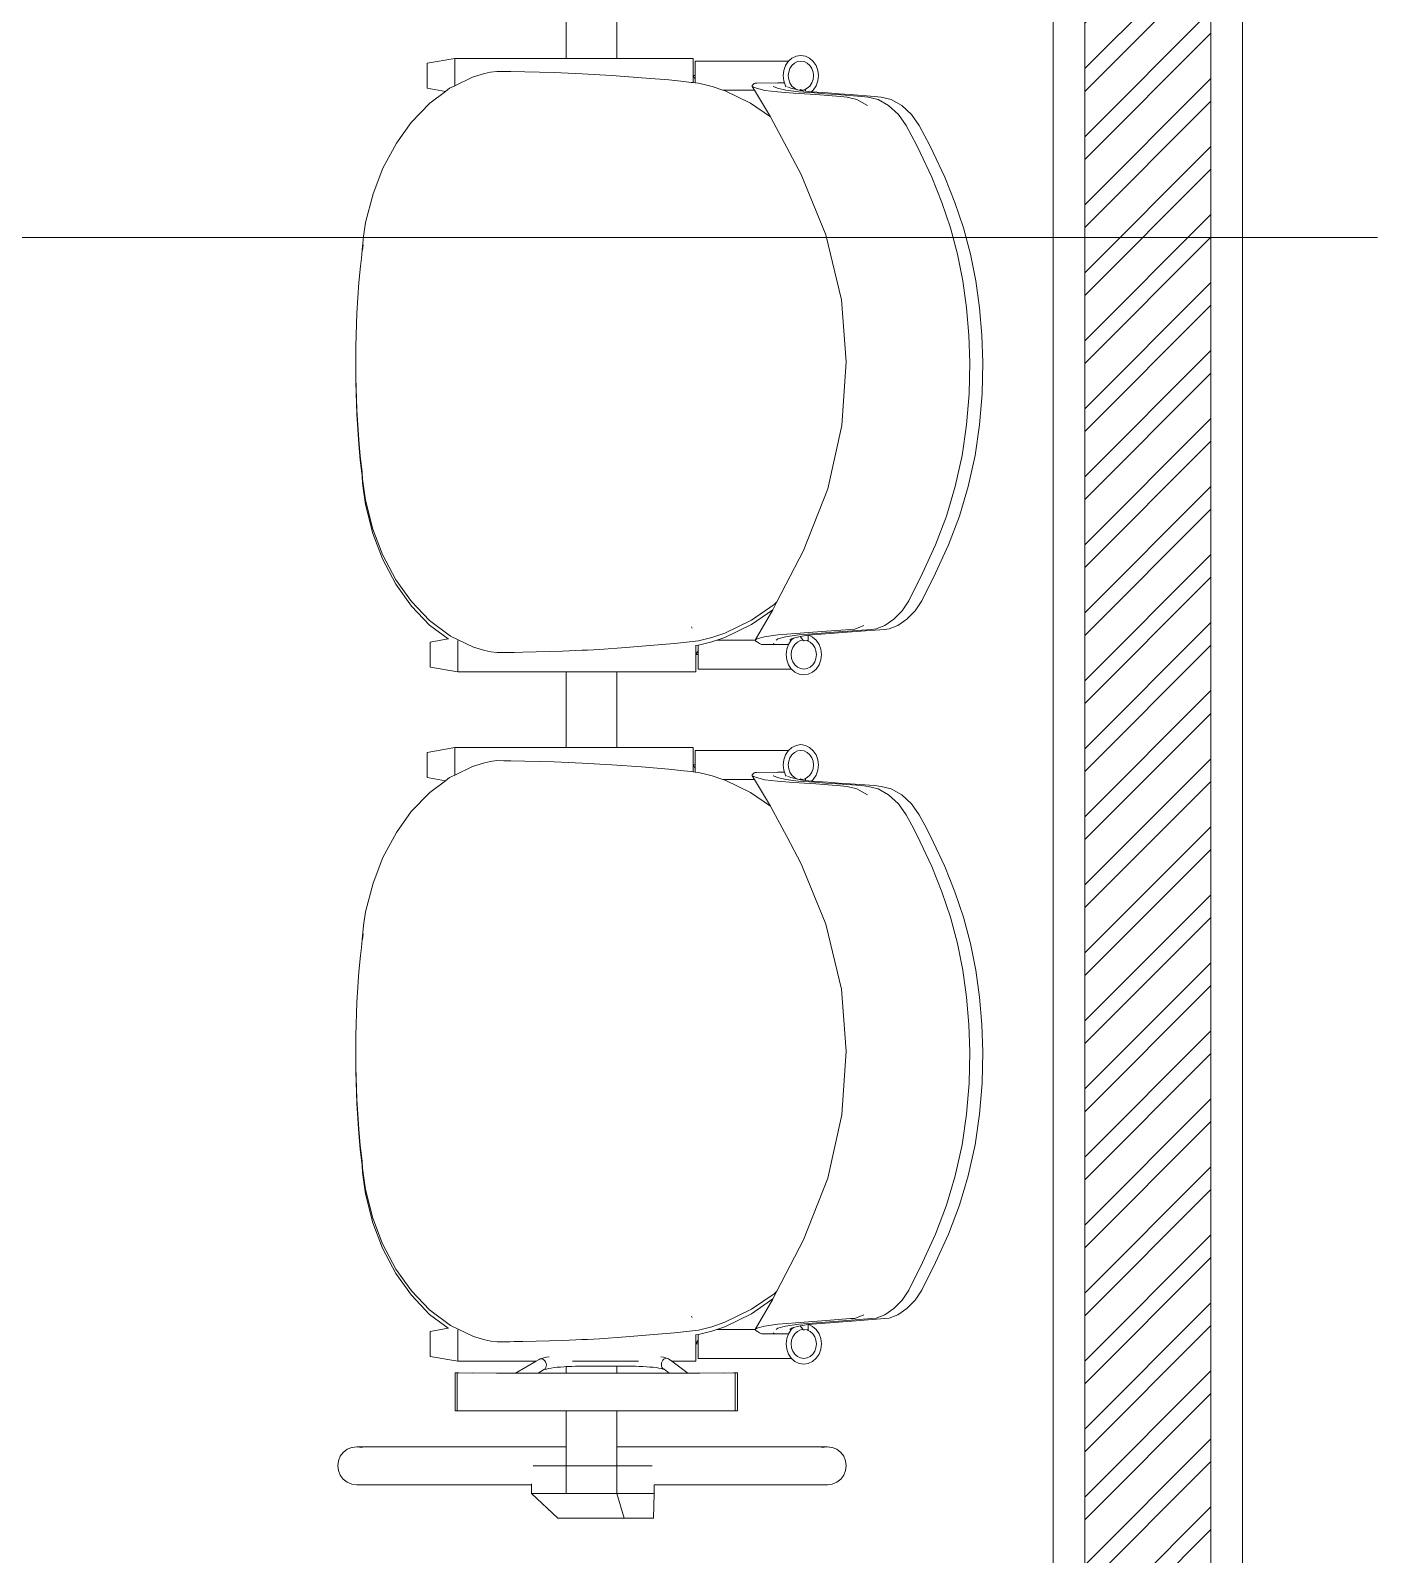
# Model space of a CAD drawing. Header units: millimetres. Extents: x -280308 to 6402717, y -14 to 2073074.
# Drawn here: x -20827 to -19760, y 637591 to 638798 of the extents above; entities that cross this region are included whole.
import ezdxf
from ezdxf.enums import TextEntityAlignment as Align

# ---------------------------------------------------------------- set-up
doc = ezdxf.new("R2010")
doc.units = ezdxf.units.MM
doc.layers.get('0').update_dxf_attribs({"lineweight": 0})
for name, color, linetype, lineweight in [('A-ALINE-3', 111, 'Continuous', 15), ('A-ALINE-6', 117, 'Continuous', 9), ('A-FURN-EQPM', 177, 'Continuous', 0), ('A-Z22-T-Anno_Text', 152, 'Continuous', 9)]:
    doc.layers.add(name, color=color, linetype=linetype, lineweight=lineweight)
doc.layers.add('A-FILL-1', color=7, linetype='Continuous', lineweight=0, true_color=0x454545)
doc.styles.add('TGF_A', font='arial.ttf')

# ---------------------------------------------------------------- blocks, each defined once
blk = doc.blocks.new('A$C52fb07ff')
at = {"layer": 'A-FILL-1', "ltscale": 0.25}
h = blk.add_hatch(dxfattribs=at)
h.set_pattern_fill('ANSI32', color=256, scale=4, angle=180)
h.set_pattern_definition([(225, (130700.98, -42918.705), (26.940768, -26.940768), []), (225, (130683.02, -42918.705), (26.940768, -26.940768), [])])
h.paths.add_polyline_path([(26022.8, -9372), (26022.8, -19522), (26122.8, -19522), (26122.8, -9372)])
at = {"layer": 'A-ALINE-3', "linetype": 'Continuous'}
blk.add_lwpolyline([(26022.8, -9372), (26022.8, -19522), (26122.8, -19522), (26122.8, -9372)], close=True, dxfattribs=at)
at = {"layer": 'A-ALINE-6'}
blk.add_lwpolyline([(25997.8, -9372), (25997.8, -19522), (26147.8, -19522), (26147.8, -9372)], close=True, dxfattribs=at)
blk = doc.blocks.new('*U540')
at = {"lineweight": -2}
blk.add_lwpolyline([(0.23438, 0), (7.63166, 0)], dxfattribs=at)
at = {"color": 7, "lineweight": -2, "style": 'TGF_A', "flags": 8}
for tag, height, p in [('NOTE1', 0.0625, (0, 0.3375)), ('DET', 0.09375, (0, 0.09612)), ('SHT', 0.075, (0, -0.10211)), ('NOTE2', 0.0625, (0, -0.39942))]:
    blk.add_attdef(tag, text='', height=height, dxfattribs=at).set_placement(p, align=Align.MIDDLE)
blk = doc.blocks.new('A$Cba193409')
at = {"layer": 'A-Z22-T-Anno_Text', "color": 7, "xscale": 4266.666666600002, "yscale": 4266.666666600002, "zscale": 4266.666666600002}
blk.add_blockref('*U540', (-74879.7, -8888.9), dxfattribs=at)
blk = doc.blocks.new('A$C3a0a0d7c')
at = {"color": 0, "linetype": 'ByBlock', "lineweight": -2}
for p, q in [((-0.0692, 1.1563), (-0.0692, 1.2218)), ((-0.0292, 1.1563), (-0.0292, 1.2218)), ((-0.1574, 1.1563), (-0.1794, 1.1525)), ((-0.1794, 1.1326), (-0.1794, 1.1525)), ((-0.0692, 1.1563), (-0.1574, 1.1563)), ((-0.1574, 1.1346), (-0.1574, 1.1563)), ((-0.0292, 1.1563), (-0.0692, 1.1563)), ((0.0313, 1.1563), (-0.0292, 1.1563)), ((0.0313, 1.1563), (0.0313, 1.1371)), ((0.107, 1.1541), (0.0331, 1.1541)), ((0.0331, 1.1369), (0.0331, 1.1541)), ((0.1046, 1.1506), (0.1032, 1.1467)), ((0.1068, 1.1539), (0.1046, 1.1506)), ((0.107, 1.1541), (0.1068, 1.1539)), ((0.1097, 1.1565), (0.107, 1.1541)), ((0.1081, 1.1483), (0.1071, 1.1455)), ((0.1097, 1.1507), (0.1081, 1.1483)), ((0.1131, 1.1581), (0.1097, 1.1565)), ((0.1117, 1.1525), (0.1097, 1.1507)), ((0.1141, 1.1537), (0.1117, 1.1525)), ((0.1167, 1.1587), (0.1131, 1.1581)), ((0.1167, 1.1541), (0.1141, 1.1537)), ((0.1203, 1.1581), (0.1167, 1.1587)), ((0.1193, 1.1537), (0.1167, 1.1541)), ((0.1217, 1.1525), (0.1193, 1.1537)), ((0.1237, 1.1565), (0.1203, 1.1581)), ((0.1238, 1.1507), (0.1217, 1.1525)), ((0.1266, 1.1539), (0.1237, 1.1565)), ((0.1254, 1.1483), (0.1238, 1.1507)), ((0.1264, 1.1455), (0.1254, 1.1483)), ((0.1289, 1.1506), (0.1266, 1.1539)), ((0.1302, 1.1467), (0.1289, 1.1506)), ((-0.1574, 1.1346), (-0.1435, 1.1415)), ((-0.1435, 1.1415), (-0.134, 1.1443)), ((-0.134, 1.1443), (-0.1291, 1.1453)), ((-0.1291, 1.1453), (-0.1241, 1.146)), ((-0.1241, 1.146), (-0.1185, 1.1459)), ((-0.1185, 1.1459), (-0.113, 1.1459)), ((-0.113, 1.1459), (-0.1019, 1.1457)), ((-0.0786, 1.145), (-0.1019, 1.1457)), ((-0.0565, 1.1441), (-0.0786, 1.145)), ((-0.033, 1.1428), (-0.0565, 1.1441)), ((-0.0095, 1.141), (-0.033, 1.1428)), ((-0.0095, 1.141), (0.0122, 1.1392)), ((0.0122, 1.1392), (0.0239, 1.138)), ((0.0239, 1.138), (0.0298, 1.1373)), ((0.0298, 1.1373), (0.0313, 1.1371)), ((0.0331, 1.1426), (0.0313, 1.1426)), ((0.0331, 1.1396), (0.0313, 1.1426)), ((0.0313, 1.1371), (0.0331, 1.1369)), ((0.0331, 1.1369), (0.0357, 1.1366)), ((0.0357, 1.1366), (0.0411, 1.1354)), ((0.0411, 1.1354), (0.0464, 1.134)), ((0.0798, 1.1364), (0.0781, 1.1349)), ((0.0781, 1.1349), (0.0782, 1.1339)), ((0.0806, 1.1366), (0.0798, 1.1364)), ((0.0819, 1.1367), (0.0806, 1.1366)), ((0.0986, 1.1368), (0.0819, 1.1367)), ((0.1, 1.1368), (0.0986, 1.1368)), ((0.1, 1.1368), (0.0986, 1.1367)), ((0.1038, 1.1368), (0.1, 1.1368)), ((0.1032, 1.1467), (0.1027, 1.1426)), ((0.1027, 1.1426), (0.1032, 1.1384)), ((0.1032, 1.1384), (0.1038, 1.1368)), ((0.1038, 1.1368), (0.1046, 1.1345)), ((0.1071, 1.1455), (0.1067, 1.1426)), ((0.1067, 1.1426), (0.1071, 1.1396)), ((0.1071, 1.1396), (0.1081, 1.1368)), ((0.1081, 1.1368), (0.1097, 1.1344)), ((0.1238, 1.1344), (0.1254, 1.1368)), ((0.1254, 1.1368), (0.1264, 1.1396)), ((0.1267, 1.1426), (0.1264, 1.1455)), ((0.1264, 1.1396), (0.1267, 1.1426)), ((0.1289, 1.1345), (0.1302, 1.1384)), ((0.1307, 1.1426), (0.1302, 1.1467)), ((0.1302, 1.1384), (0.1307, 1.1426)), ((-0.1649, 1.1301), (-0.1794, 1.1326)), ((-0.1649, 1.1301), (-0.1772, 1.1209)), ((-0.1616, 1.1326), (-0.1649, 1.1301)), ((-0.1616, 1.1326), (-0.1574, 1.1346)), ((0.0464, 1.134), (0.055, 1.1311)), ((0.055, 1.1311), (0.0567, 1.1305)), ((0.055, 1.1311), (0.0799, 1.1311)), ((0.0767, 1.1208), (0.0567, 1.1305)), ((0.0782, 1.1339), (0.0815, 1.1326)), ((0.0782, 1.1339), (0.0799, 1.1311)), ((0.0799, 1.1311), (0.0927, 1.1099)), ((0.0815, 1.1326), (0.0881, 1.1309)), ((0.0881, 1.1309), (0.0981, 1.1297)), ((0.0949, 1.134), (0.095, 1.1339)), ((0.095, 1.1339), (0.0982, 1.1327)), ((0.0981, 1.1297), (0.111, 1.1288)), ((0.0982, 1.1327), (0.1048, 1.131)), ((0.1046, 1.1345), (0.1051, 1.1338)), ((0.1048, 1.131), (0.1148, 1.1297)), ((0.1062, 1.1337), (0.1089, 1.1327)), ((0.1089, 1.1327), (0.1154, 1.131)), ((0.1097, 1.1344), (0.1117, 1.1326)), ((0.111, 1.1288), (0.1196, 1.1282)), ((0.1117, 1.1326), (0.1141, 1.1314)), ((0.1141, 1.1314), (0.1167, 1.1311)), ((0.1148, 1.1297), (0.1276, 1.1289)), ((0.1154, 1.131), (0.1162, 1.1309)), ((0.1162, 1.1309), (0.1203, 1.1304)), ((0.1167, 1.1311), (0.1167, 1.1319)), ((0.1167, 1.1311), (0.1193, 1.1314)), ((0.1193, 1.1314), (0.1203, 1.1319)), ((0.1196, 1.1282), (0.1287, 1.1276)), ((0.1203, 1.1319), (0.1217, 1.1326)), ((0.1203, 1.1304), (0.1203, 1.1319)), ((0.1203, 1.1304), (0.1251, 1.1298)), ((0.1217, 1.1326), (0.1238, 1.1344)), ((0.1251, 1.1298), (0.1266, 1.1312)), ((0.1251, 1.1298), (0.1254, 1.1297)), ((0.1254, 1.1297), (0.1382, 1.1289)), ((0.1266, 1.1312), (0.1289, 1.1345)), ((0.1276, 1.1289), (0.1362, 1.1283)), ((0.1481, 1.1261), (0.1287, 1.1276)), ((0.1362, 1.1283), (0.1454, 1.1277)), ((0.1382, 1.1289), (0.1467, 1.1283)), ((0.1648, 1.1262), (0.1454, 1.1277)), ((0.1467, 1.1283), (0.1559, 1.1277)), ((0.1481, 1.1261), (0.1533, 1.1255)), ((0.1533, 1.1255), (0.1612, 1.1237)), ((0.1752, 1.1262), (0.1559, 1.1277)), ((0.1612, 1.1237), (0.1696, 1.1189)), ((0.1648, 1.1262), (0.17, 1.1256)), ((0.17, 1.1256), (0.1779, 1.1238)), ((0.1752, 1.1262), (0.1804, 1.1256)), ((0.1779, 1.1238), (0.1862, 1.119)), ((0.1804, 1.1256), (0.1882, 1.1238)), ((0.1882, 1.1238), (0.1966, 1.119)), ((-0.1772, 1.1209), (-0.1919, 1.1056)), ((0.0927, 1.1099), (0.0767, 1.1208)), ((0.1862, 1.119), (0.1941, 1.1119)), ((0.1941, 1.1119), (0.2002, 1.1032)), ((0.1966, 1.119), (0.2044, 1.1119)), ((0.2044, 1.1119), (0.2105, 1.1032)), ((-0.1919, 1.1056), (-0.2037, 1.0892)), ((0.0927, 1.1099), (0.093, 1.1095)), ((0.1056, 1.0858), (0.093, 1.1095)), ((0.2002, 1.1032), (0.2046, 1.0948)), ((0.2105, 1.1032), (0.2149, 1.0948)), ((-0.2037, 1.0892), (-0.2144, 1.0693)), ((0.2046, 1.0948), (0.208, 1.0883)), ((0.208, 1.0883), (0.2113, 1.0817)), ((0.2149, 1.0948), (0.2183, 1.0883)), ((0.2183, 1.0883), (0.2216, 1.0817)), ((0.117, 1.0644), (0.1056, 1.0858)), ((0.2113, 1.0817), (0.2204, 1.0621)), ((0.2216, 1.0817), (0.2307, 1.0621)), ((-0.2144, 1.0693), (-0.2222, 1.0489)), ((0.1364, 1.0166), (0.117, 1.0644)), ((0.2204, 1.0621), (0.2285, 1.0422)), ((0.2307, 1.0621), (0.2388, 1.0422)), ((-0.2222, 1.0489), (-0.2281, 1.0263)), ((0.2285, 1.0422), (0.2353, 1.022)), ((0.2388, 1.0422), (0.2456, 1.022)), ((-0.2298, 1.0153), (-0.2281, 1.0263)), ((-0.2304, 1.0099), (-0.2298, 1.0153)), ((0.1488, 0.965), (0.1364, 1.0166)), ((0.2353, 1.022), (0.2408, 1.0013)), ((0.2456, 1.022), (0.2511, 1.0013)), ((-0.2315, 0.998), (-0.2308, 1.0044)), ((-0.2308, 1.0044), (-0.2304, 1.0099)), ((-0.2305, 1.0044), (-0.2304, 1.0064)), ((-0.2304, 1.0064), (-0.2301, 1.0087)), ((-0.2335, 0.9787), (-0.2322, 0.9916)), ((-0.2322, 0.9916), (-0.2315, 0.998)), ((0.2408, 1.0013), (0.2451, 0.98)), ((0.2511, 1.0013), (0.2554, 0.98)), ((-0.235, 0.9546), (-0.2335, 0.9787)), ((0.2451, 0.98), (0.248, 0.9586)), ((0.2554, 0.98), (0.2583, 0.9586)), ((-0.235, 0.9546), (-0.2359, 0.9284)), ((0.1527, 0.9159), (0.1488, 0.965)), ((0.248, 0.9586), (0.2498, 0.9371)), ((0.2583, 0.9586), (0.2601, 0.9371)), ((0.2498, 0.9371), (0.2505, 0.9154)), ((0.2601, 0.9371), (0.2608, 0.9154)), ((-0.2359, 0.9284), (-0.2359, 0.925)), ((-0.2359, 0.925), (-0.2359, 0.9249)), ((-0.2359, 0.9249), (-0.2359, 0.9034)), ((0.1493, 0.8655), (0.1527, 0.9159)), ((0.2505, 0.9154), (0.25, 0.8906)), ((0.2608, 0.9154), (0.2603, 0.8906)), ((-0.2359, 0.9034), (-0.2351, 0.8779)), ((-0.2359, 0.9034), (-0.2359, 0.8999)), ((-0.2359, 0.8999), (-0.2351, 0.8744)), ((0.25, 0.8906), (0.248, 0.866)), ((0.2603, 0.8906), (0.2583, 0.866)), ((-0.2351, 0.8779), (-0.2336, 0.8542)), ((-0.2351, 0.8744), (-0.2336, 0.8508)), ((0.138, 0.8154), (0.1493, 0.8655)), ((0.248, 0.866), (0.2444, 0.8416)), ((0.2583, 0.866), (0.2547, 0.8416)), ((-0.2324, 0.8414), (-0.2336, 0.8542)), ((-0.2324, 0.838), (-0.2336, 0.8508)), ((-0.2317, 0.8351), (-0.2324, 0.8414)), ((-0.2317, 0.8316), (-0.2324, 0.838)), ((-0.2309, 0.8287), (-0.2317, 0.8351)), ((0.2444, 0.8416), (0.239, 0.8172)), ((0.2547, 0.8416), (0.2493, 0.8172)), ((-0.2309, 0.8253), (-0.2317, 0.8316)), ((-0.2305, 0.8231), (-0.2309, 0.8287)), ((-0.2305, 0.8197), (-0.2309, 0.8253)), ((-0.2299, 0.8175), (-0.2305, 0.8231)), ((-0.2299, 0.8141), (-0.2305, 0.8197)), ((-0.2282, 0.8064), (-0.2299, 0.8175)), ((-0.2282, 0.803), (-0.2299, 0.8141)), ((0.1188, 0.7664), (0.138, 0.8154)), ((0.239, 0.8172), (0.2321, 0.7938)), ((0.2493, 0.8172), (0.2424, 0.7938)), ((-0.2225, 0.7835), (-0.2282, 0.8064)), ((-0.2225, 0.78), (-0.2282, 0.803)), ((0.2321, 0.7938), (0.2233, 0.7709)), ((0.2424, 0.7938), (0.2336, 0.7709)), ((-0.2225, 0.7835), (-0.2148, 0.7632)), ((-0.2225, 0.78), (-0.2148, 0.7598)), ((-0.2148, 0.7632), (-0.2041, 0.7432)), ((0.0978, 0.7257), (0.1188, 0.7664)), ((0.2233, 0.7709), (0.2131, 0.7485)), ((0.2336, 0.7709), (0.2234, 0.7485)), ((-0.2148, 0.7598), (-0.2041, 0.7398)), ((-0.2041, 0.7432), (-0.1918, 0.726)), ((-0.2041, 0.7398), (-0.1918, 0.7225)), ((0.2131, 0.7485), (0.2022, 0.7265)), ((0.2234, 0.7485), (0.2125, 0.7265)), ((-0.1918, 0.726), (-0.1774, 0.7109)), ((0.0946, 0.7196), (0.0978, 0.7257)), ((0.0955, 0.7236), (0.0978, 0.7257)), ((0.2022, 0.7265), (0.197, 0.7186)), ((0.2125, 0.7265), (0.2073, 0.7186)), ((-0.1918, 0.7225), (-0.1774, 0.7074)), ((0.0776, 0.7114), (0.0955, 0.7236)), ((0.0776, 0.7079), (0.0946, 0.7196)), ((0.0946, 0.7194), (0.0805, 0.6955)), ((0.0946, 0.7194), (0.0946, 0.7196)), ((0.197, 0.7186), (0.1904, 0.712)), ((0.2073, 0.7186), (0.2007, 0.712)), ((-0.1774, 0.7109), (-0.1608, 0.6985)), ((-0.1774, 0.7074), (-0.1626, 0.6964)), ((0.0306, 0.7049), (0.03, 0.7059)), ((0.0566, 0.7011), (0.0462, 0.6976)), ((0.0776, 0.7114), (0.0566, 0.7011)), ((0.0776, 0.7079), (0.0566, 0.6976)), ((0.1127, 0.7007), (0.0984, 0.6996)), ((0.1227, 0.7014), (0.1127, 0.7007)), ((0.1294, 0.7008), (0.1151, 0.6997)), ((0.1333, 0.7022), (0.1227, 0.7014)), ((0.1399, 0.7008), (0.1257, 0.6997)), ((0.1394, 0.7015), (0.1294, 0.7008)), ((0.1333, 0.7022), (0.156, 0.704)), ((0.15, 0.7023), (0.1394, 0.7015)), ((0.1499, 0.7015), (0.1399, 0.7008)), ((0.1605, 0.7023), (0.1499, 0.7015)), ((0.15, 0.7023), (0.1727, 0.704)), ((0.1596, 0.7042), (0.156, 0.704)), ((0.1665, 0.707), (0.1596, 0.7042)), ((0.1605, 0.7023), (0.1831, 0.704)), ((0.1763, 0.7043), (0.1727, 0.704)), ((0.1832, 0.7071), (0.1763, 0.7043)), ((0.1866, 0.7043), (0.1831, 0.704)), ((0.1904, 0.712), (0.1832, 0.7071)), ((0.1936, 0.7071), (0.1866, 0.7043)), ((0.2007, 0.712), (0.1936, 0.7071)), ((-0.1626, 0.6964), (-0.1771, 0.6939)), ((-0.1771, 0.6939), (-0.1771, 0.6741)), ((-0.1626, 0.6964), (-0.1625, 0.6964)), ((-0.1608, 0.6985), (-0.1427, 0.6899)), ((-0.1551, 0.6952), (-0.1551, 0.6703)), ((-0.1336, 0.6873), (-0.1427, 0.6899)), ((-0.0427, 0.6881), (-0.0522, 0.6876)), ((-0.022, 0.6896), (-0.0427, 0.6881)), ((-0.022, 0.6896), (-0.0028, 0.6912)), ((-0.0028, 0.6912), (0.0167, 0.6929)), ((0.0261, 0.6939), (0.0167, 0.6929)), ((0.0308, 0.6944), (0.0261, 0.6939)), ((0.0355, 0.695), (0.0308, 0.6944)), ((0.0354, 0.6915), (0.0335, 0.6913)), ((0.0335, 0.6914), (0.0335, 0.6913)), ((0.0335, 0.6913), (0.0335, 0.6703)), ((0.0355, 0.6915), (0.0354, 0.6915)), ((0.0354, 0.6915), (0.0354, 0.6725)), ((0.0409, 0.6962), (0.0355, 0.695)), ((0.0409, 0.6927), (0.0355, 0.6915)), ((0.0462, 0.6976), (0.0409, 0.6962)), ((0.0462, 0.6941), (0.0409, 0.6927)), ((0.0502, 0.6955), (0.0462, 0.6941)), ((0.0566, 0.6976), (0.0502, 0.6955)), ((0.0502, 0.6955), (0.0805, 0.6955)), ((0.0819, 0.6964), (0.0804, 0.6954)), ((0.0805, 0.6955), (0.0804, 0.6954)), ((0.0804, 0.6954), (0.081, 0.6947)), ((0.081, 0.6947), (0.0823, 0.6938)), ((0.0878, 0.698), (0.0819, 0.6964)), ((0.0823, 0.6938), (0.0839, 0.6928)), ((0.0839, 0.6928), (0.0855, 0.692)), ((0.0963, 0.6921), (0.0855, 0.692)), ((0.0984, 0.6996), (0.0878, 0.698)), ((0.0948, 0.6928), (0.0963, 0.6921)), ((0.1022, 0.6921), (0.0963, 0.6921)), ((0.0963, 0.6921), (0.0965, 0.692)), ((0.1069, 0.6921), (0.0965, 0.692)), ((0.0972, 0.6955), (0.0971, 0.6955)), ((0.0986, 0.6965), (0.0972, 0.6955)), ((0.1045, 0.6981), (0.0986, 0.6965)), ((0.1151, 0.6997), (0.1045, 0.6981)), ((0.105, 0.684), (0.1055, 0.6882)), ((0.1055, 0.6882), (0.1069, 0.692)), ((0.1069, 0.6921), (0.1091, 0.6954)), ((0.1069, 0.692), (0.1069, 0.6921)), ((0.1093, 0.6965), (0.1079, 0.6955)), ((0.1091, 0.6954), (0.1109, 0.6969)), ((0.1109, 0.6969), (0.1093, 0.6965)), ((0.1094, 0.687), (0.1103, 0.6897)), ((0.1103, 0.6897), (0.1119, 0.6921)), ((0.1151, 0.6981), (0.1109, 0.6969)), ((0.1119, 0.6921), (0.114, 0.6939)), ((0.114, 0.6939), (0.1164, 0.6951)), ((0.1163, 0.6983), (0.1151, 0.6981)), ((0.1226, 0.6993), (0.1163, 0.6983)), ((0.1182, 0.6957), (0.1163, 0.6983)), ((0.1164, 0.6951), (0.119, 0.6955)), ((0.119, 0.6955), (0.1216, 0.6951)), ((0.119, 0.6955), (0.119, 0.6946)), ((0.1216, 0.6951), (0.1226, 0.6946)), ((0.1226, 0.6993), (0.1226, 0.6946)), ((0.1231, 0.6993), (0.1226, 0.6993)), ((0.1226, 0.6946), (0.124, 0.6939)), ((0.1257, 0.6997), (0.1231, 0.6993)), ((0.1231, 0.6993), (0.126, 0.6979)), ((0.124, 0.6939), (0.1261, 0.6921)), ((0.126, 0.6979), (0.1289, 0.6954)), ((0.1261, 0.6921), (0.1277, 0.6897)), ((0.1277, 0.6897), (0.1287, 0.687)), ((0.1289, 0.6954), (0.1311, 0.692)), ((0.1311, 0.692), (0.1325, 0.6882)), ((0.1325, 0.6882), (0.133, 0.684)), ((-0.1288, 0.6863), (-0.1336, 0.6873)), ((-0.124, 0.6856), (-0.1288, 0.6863)), ((-0.1189, 0.6857), (-0.124, 0.6856)), ((-0.1138, 0.6857), (-0.1189, 0.6857)), ((-0.1103, 0.6858), (-0.1138, 0.6857)), ((-0.1036, 0.6859), (-0.1103, 0.6858)), ((-0.0824, 0.6864), (-0.1036, 0.6859)), ((-0.072, 0.6867), (-0.0824, 0.6864)), ((-0.0668, 0.687), (-0.072, 0.6867)), ((-0.0616, 0.6872), (-0.0668, 0.687)), ((-0.0569, 0.6874), (-0.0616, 0.6872)), ((-0.0522, 0.6876), (-0.0569, 0.6874)), ((0.0354, 0.687), (0.0335, 0.684)), ((0.0354, 0.684), (0.0335, 0.684)), ((0.1055, 0.6798), (0.105, 0.684)), ((0.1069, 0.6759), (0.1055, 0.6798)), ((0.109, 0.684), (0.1094, 0.687)), ((0.1094, 0.681), (0.109, 0.684)), ((0.1103, 0.6782), (0.1094, 0.681)), ((0.1119, 0.6759), (0.1103, 0.6782)), ((0.1277, 0.6782), (0.1261, 0.6759)), ((0.1287, 0.681), (0.1277, 0.6782)), ((0.1287, 0.687), (0.129, 0.684)), ((0.129, 0.684), (0.1287, 0.681)), ((0.1325, 0.6798), (0.1311, 0.6759)), ((0.133, 0.684), (0.1325, 0.6798)), ((-0.1551, 0.6703), (-0.1771, 0.6741)), ((-0.0692, 0.6703), (-0.1551, 0.6703)), ((-0.0692, 0.6103), (-0.0692, 0.6703)), ((-0.0292, 0.6703), (-0.0692, 0.6703)), ((-0.0292, 0.6103), (-0.0292, 0.6703)), ((0.0335, 0.6703), (-0.0292, 0.6703)), ((0.1092, 0.6725), (0.0354, 0.6725)), ((0.1091, 0.6726), (0.1069, 0.6759)), ((0.1092, 0.6725), (0.1091, 0.6726)), ((0.112, 0.67), (0.1092, 0.6725)), ((0.114, 0.674), (0.1119, 0.6759)), ((0.1154, 0.6684), (0.112, 0.67)), ((0.1164, 0.6729), (0.114, 0.674)), ((0.119, 0.6679), (0.1154, 0.6684)), ((0.119, 0.6725), (0.1164, 0.6729)), ((0.1216, 0.6729), (0.119, 0.6725)), ((0.1226, 0.6684), (0.119, 0.6679)), ((0.124, 0.674), (0.1216, 0.6729)), ((0.126, 0.67), (0.1226, 0.6684)), ((0.1261, 0.6759), (0.124, 0.674)), ((0.1289, 0.6726), (0.126, 0.67)), ((0.1311, 0.6759), (0.1289, 0.6726)), ((-0.1574, 0.6103), (-0.1794, 0.6065)), ((-0.1794, 0.5866), (-0.1794, 0.6065)), ((-0.0692, 0.6103), (-0.1574, 0.6103)), ((-0.1574, 0.5886), (-0.1574, 0.6103)), ((-0.0292, 0.6103), (-0.0692, 0.6103)), ((0.0313, 0.6103), (-0.0292, 0.6103)), ((0.0313, 0.6103), (0.0313, 0.5911)), ((0.107, 0.6081), (0.0331, 0.6081)), ((0.0331, 0.5909), (0.0331, 0.6081)), ((0.1046, 0.6046), (0.1032, 0.6007)), ((0.1068, 0.6079), (0.1046, 0.6046)), ((0.107, 0.6081), (0.1068, 0.6079)), ((0.1097, 0.6105), (0.107, 0.6081)), ((0.1097, 0.6047), (0.1081, 0.6023)), ((0.1131, 0.6121), (0.1097, 0.6105)), ((0.1117, 0.6065), (0.1097, 0.6047)), ((0.1141, 0.6077), (0.1117, 0.6065)), ((0.1167, 0.6127), (0.1131, 0.6121)), ((0.1167, 0.6081), (0.1141, 0.6077)), ((0.1203, 0.6121), (0.1167, 0.6127)), ((0.1193, 0.6077), (0.1167, 0.6081)), ((0.1217, 0.6065), (0.1193, 0.6077)), ((0.1237, 0.6105), (0.1203, 0.6121)), ((0.1238, 0.6047), (0.1217, 0.6065)), ((0.1266, 0.6079), (0.1237, 0.6105)), ((0.1254, 0.6023), (0.1238, 0.6047)), ((0.1289, 0.6046), (0.1266, 0.6079)), ((0.1302, 0.6007), (0.1289, 0.6046)), ((-0.1574, 0.5886), (-0.1435, 0.5955)), ((-0.1435, 0.5955), (-0.134, 0.5983)), ((-0.134, 0.5983), (-0.1291, 0.5993)), ((-0.1291, 0.5993), (-0.1241, 0.6)), ((-0.1241, 0.6), (-0.1185, 0.5999)), ((-0.1185, 0.5999), (-0.113, 0.5999)), ((-0.113, 0.5999), (-0.1019, 0.5997)), ((-0.0786, 0.599), (-0.1019, 0.5997)), ((-0.0565, 0.5981), (-0.0786, 0.599)), ((-0.033, 0.5968), (-0.0565, 0.5981)), ((-0.0095, 0.595), (-0.033, 0.5968)), ((-0.0095, 0.595), (0.0122, 0.5932)), ((0.0122, 0.5932), (0.0239, 0.592)), ((0.0239, 0.592), (0.0298, 0.5913)), ((0.0331, 0.5966), (0.0313, 0.5966)), ((0.0331, 0.5936), (0.0313, 0.5966)), ((0.1032, 0.6007), (0.1027, 0.5966)), ((0.1027, 0.5966), (0.1032, 0.5924)), ((0.1032, 0.5924), (0.1038, 0.5908)), ((0.1071, 0.5995), (0.1067, 0.5966)), ((0.1067, 0.5966), (0.1071, 0.5936)), ((0.1081, 0.6023), (0.1071, 0.5995)), ((0.1071, 0.5936), (0.1081, 0.5908)), ((0.1264, 0.5995), (0.1254, 0.6023)), ((0.1254, 0.5908), (0.1264, 0.5936)), ((0.1267, 0.5966), (0.1264, 0.5995)), ((0.1264, 0.5936), (0.1267, 0.5966)), ((0.1289, 0.5885), (0.1302, 0.5924)), ((0.1307, 0.5966), (0.1302, 0.6007)), ((0.1302, 0.5924), (0.1307, 0.5966)), ((-0.1649, 0.5841), (-0.1794, 0.5866)), ((-0.1649, 0.5841), (-0.1772, 0.5749)), ((-0.1616, 0.5866), (-0.1649, 0.5841)), ((-0.1616, 0.5866), (-0.1574, 0.5886)), ((0.0298, 0.5913), (0.0313, 0.5911)), ((0.0313, 0.5911), (0.0331, 0.5909)), ((0.0331, 0.5909), (0.0357, 0.5906)), ((0.0357, 0.5906), (0.0411, 0.5894)), ((0.0411, 0.5894), (0.0464, 0.588)), ((0.0464, 0.588), (0.055, 0.5851)), ((0.055, 0.5851), (0.0567, 0.5845)), ((0.055, 0.5851), (0.0799, 0.5851)), ((0.0767, 0.5748), (0.0567, 0.5845)), ((0.0798, 0.5904), (0.0781, 0.5889)), ((0.0781, 0.5889), (0.0782, 0.5879)), ((0.0782, 0.5879), (0.0815, 0.5866)), ((0.0782, 0.5879), (0.0799, 0.5851)), ((0.0806, 0.5906), (0.0798, 0.5904)), ((0.0799, 0.5851), (0.0927, 0.5639)), ((0.0819, 0.5907), (0.0806, 0.5906)), ((0.0815, 0.5866), (0.0881, 0.5849)), ((0.0986, 0.5908), (0.0819, 0.5907)), ((0.0881, 0.5849), (0.0981, 0.5837)), ((0.0949, 0.588), (0.095, 0.5879)), ((0.095, 0.5879), (0.0982, 0.5867)), ((0.0981, 0.5837), (0.111, 0.5828)), ((0.0982, 0.5867), (0.1048, 0.585)), ((0.1, 0.5908), (0.0986, 0.5908)), ((0.1, 0.5908), (0.0986, 0.5907)), ((0.1038, 0.5908), (0.1, 0.5908)), ((0.1038, 0.5908), (0.1046, 0.5885)), ((0.1046, 0.5885), (0.1051, 0.5878)), ((0.1048, 0.585), (0.1148, 0.5837)), ((0.1062, 0.5877), (0.1089, 0.5867)), ((0.1081, 0.5908), (0.1097, 0.5884)), ((0.1089, 0.5867), (0.1154, 0.585)), ((0.1097, 0.5884), (0.1117, 0.5866)), ((0.111, 0.5828), (0.1196, 0.5822)), ((0.1117, 0.5866), (0.1141, 0.5854)), ((0.1141, 0.5854), (0.1167, 0.5851)), ((0.1148, 0.5837), (0.1276, 0.5829)), ((0.1154, 0.585), (0.1162, 0.5849)), ((0.1162, 0.5849), (0.1203, 0.5844)), ((0.1167, 0.5851), (0.1167, 0.5859)), ((0.1167, 0.5851), (0.1193, 0.5854)), ((0.1193, 0.5854), (0.1203, 0.5859)), ((0.1196, 0.5822), (0.1287, 0.5816)), ((0.1203, 0.5859), (0.1217, 0.5866)), ((0.1203, 0.5844), (0.1203, 0.5859)), ((0.1203, 0.5844), (0.1251, 0.5838)), ((0.1217, 0.5866), (0.1238, 0.5884)), ((0.1238, 0.5884), (0.1254, 0.5908)), ((0.1251, 0.5838), (0.1266, 0.5852)), ((0.1251, 0.5838), (0.1254, 0.5837)), ((0.1254, 0.5837), (0.1382, 0.5829)), ((0.1266, 0.5852), (0.1289, 0.5885)), ((0.1276, 0.5829), (0.1362, 0.5823)), ((0.1481, 0.5801), (0.1287, 0.5816)), ((0.1362, 0.5823), (0.1454, 0.5817)), ((0.1382, 0.5829), (0.1467, 0.5823)), ((0.1648, 0.5802), (0.1454, 0.5817)), ((0.1467, 0.5823), (0.1559, 0.5817)), ((0.1481, 0.5801), (0.1533, 0.5795)), ((0.1533, 0.5795), (0.1612, 0.5777)), ((0.1752, 0.5802), (0.1559, 0.5817)), ((0.1648, 0.5802), (0.17, 0.5796)), ((0.17, 0.5796), (0.1779, 0.5778)), ((0.1752, 0.5802), (0.1804, 0.5796)), ((0.1804, 0.5796), (0.1882, 0.5778)), ((-0.1772, 0.5749), (-0.1919, 0.5596)), ((0.0927, 0.5639), (0.0767, 0.5748)), ((0.1612, 0.5777), (0.1696, 0.5729)), ((0.1779, 0.5778), (0.1862, 0.573)), ((0.1862, 0.573), (0.1941, 0.5659)), ((0.1882, 0.5778), (0.1966, 0.573)), ((0.1966, 0.573), (0.2044, 0.5659)), ((-0.1919, 0.5596), (-0.2037, 0.5432)), ((0.0927, 0.5639), (0.093, 0.5635)), ((0.1056, 0.5398), (0.093, 0.5635)), ((0.1941, 0.5659), (0.2002, 0.5572)), ((0.2002, 0.5572), (0.2046, 0.5488)), ((0.2044, 0.5659), (0.2105, 0.5572)), ((0.2105, 0.5572), (0.2149, 0.5488)), ((0.2046, 0.5488), (0.208, 0.5423)), ((0.2149, 0.5488), (0.2183, 0.5423)), ((-0.2037, 0.5432), (-0.2144, 0.5233)), ((0.117, 0.5184), (0.1056, 0.5398)), ((0.208, 0.5423), (0.2113, 0.5357)), ((0.2113, 0.5357), (0.2204, 0.5161)), ((0.2183, 0.5423), (0.2216, 0.5357)), ((0.2216, 0.5357), (0.2307, 0.5161)), ((-0.2144, 0.5233), (-0.2222, 0.5029)), ((0.1364, 0.4706), (0.117, 0.5184)), ((0.2204, 0.5161), (0.2285, 0.4962)), ((0.2307, 0.5161), (0.2388, 0.4962)), ((-0.2222, 0.5029), (-0.2281, 0.4803)), ((0.2285, 0.4962), (0.2353, 0.476)), ((0.2388, 0.4962), (0.2456, 0.476)), ((-0.2298, 0.4693), (-0.2281, 0.4803)), ((0.2353, 0.476), (0.2408, 0.4553)), ((0.2456, 0.476), (0.2511, 0.4553)), ((-0.2308, 0.4584), (-0.2304, 0.4639)), ((-0.2305, 0.4584), (-0.2304, 0.4604)), ((-0.2304, 0.4639), (-0.2298, 0.4693)), ((-0.2304, 0.4604), (-0.2301, 0.4627)), ((0.1488, 0.419), (0.1364, 0.4706)), ((-0.2322, 0.4456), (-0.2315, 0.452)), ((-0.2315, 0.452), (-0.2308, 0.4584)), ((0.2408, 0.4553), (0.2451, 0.434)), ((0.2511, 0.4553), (0.2554, 0.434)), ((-0.2335, 0.4327), (-0.2322, 0.4456)), ((-0.235, 0.4086), (-0.2335, 0.4327)), ((0.2451, 0.434), (0.248, 0.4126)), ((0.2554, 0.434), (0.2583, 0.4126)), ((0.1527, 0.3699), (0.1488, 0.419)), ((0.248, 0.4126), (0.2498, 0.3911)), ((0.2583, 0.4126), (0.2601, 0.3911)), ((-0.235, 0.4086), (-0.2359, 0.3824)), ((0.2498, 0.3911), (0.2505, 0.3694)), ((0.2601, 0.3911), (0.2608, 0.3694)), ((-0.2359, 0.3824), (-0.2359, 0.379)), ((-0.2359, 0.379), (-0.2359, 0.3789)), ((-0.2359, 0.3789), (-0.2359, 0.3574)), ((0.1493, 0.3195), (0.1527, 0.3699)), ((0.2505, 0.3694), (0.25, 0.3446)), ((0.2608, 0.3694), (0.2603, 0.3446)), ((-0.2359, 0.3574), (-0.2351, 0.3319)), ((-0.2359, 0.3574), (-0.2359, 0.3539)), ((-0.2359, 0.3539), (-0.2351, 0.3284)), ((0.25, 0.3446), (0.248, 0.32)), ((0.2603, 0.3446), (0.2583, 0.32)), ((-0.2351, 0.3319), (-0.2336, 0.3082)), ((-0.2351, 0.3284), (-0.2336, 0.3048)), ((0.138, 0.2694), (0.1493, 0.3195)), ((0.248, 0.32), (0.2444, 0.2956)), ((0.2583, 0.32), (0.2547, 0.2956)), ((-0.2324, 0.2954), (-0.2336, 0.3082)), ((-0.2324, 0.292), (-0.2336, 0.3048)), ((-0.2317, 0.2891), (-0.2324, 0.2954)), ((-0.2317, 0.2856), (-0.2324, 0.292)), ((0.2444, 0.2956), (0.239, 0.2712)), ((0.2547, 0.2956), (0.2493, 0.2712)), ((-0.2309, 0.2827), (-0.2317, 0.2891)), ((-0.2309, 0.2793), (-0.2317, 0.2856)), ((-0.2305, 0.2771), (-0.2309, 0.2827)), ((-0.2305, 0.2737), (-0.2309, 0.2793)), ((-0.2299, 0.2715), (-0.2305, 0.2771)), ((-0.2299, 0.2681), (-0.2305, 0.2737)), ((-0.2282, 0.2604), (-0.2299, 0.2715)), ((-0.2282, 0.257), (-0.2299, 0.2681)), ((0.1188, 0.2204), (0.138, 0.2694)), ((0.239, 0.2712), (0.2321, 0.2478)), ((0.2493, 0.2712), (0.2424, 0.2478)), ((-0.2225, 0.2375), (-0.2282, 0.2604)), ((-0.2225, 0.234), (-0.2282, 0.257)), ((0.2321, 0.2478), (0.2233, 0.2249)), ((0.2424, 0.2478), (0.2336, 0.2249)), ((-0.2225, 0.2375), (-0.2148, 0.2172)), ((-0.2225, 0.234), (-0.2148, 0.2138)), ((0.0978, 0.1797), (0.1188, 0.2204)), ((0.2233, 0.2249), (0.2131, 0.2025)), ((0.2336, 0.2249), (0.2234, 0.2025)), ((-0.2148, 0.2172), (-0.2041, 0.1972)), ((-0.2148, 0.2138), (-0.2041, 0.1938)), ((-0.2041, 0.1972), (-0.1918, 0.18)), ((-0.2041, 0.1938), (-0.1918, 0.1765)), ((0.2131, 0.2025), (0.2022, 0.1805)), ((0.2234, 0.2025), (0.2125, 0.1805)), ((-0.1918, 0.18), (-0.1774, 0.1649)), ((-0.1918, 0.1765), (-0.1774, 0.1614)), ((0.0776, 0.1654), (0.0955, 0.1776)), ((0.0776, 0.1619), (0.0946, 0.1736)), ((0.0946, 0.1734), (0.0805, 0.1495)), ((0.0946, 0.1736), (0.0978, 0.1797)), ((0.0946, 0.1734), (0.0946, 0.1736)), ((0.0955, 0.1776), (0.0978, 0.1797)), ((0.197, 0.1726), (0.1904, 0.166)), ((0.2022, 0.1805), (0.197, 0.1726)), ((0.2073, 0.1726), (0.2007, 0.166)), ((0.2125, 0.1805), (0.2073, 0.1726)), ((-0.1774, 0.1649), (-0.1608, 0.1525)), ((-0.1774, 0.1614), (-0.1626, 0.1504)), ((0.0306, 0.1589), (0.03, 0.1599)), ((0.0776, 0.1654), (0.0566, 0.1551)), ((0.0776, 0.1619), (0.0566, 0.1516)), ((0.1333, 0.1562), (0.156, 0.158)), ((0.15, 0.1563), (0.1727, 0.158)), ((0.1596, 0.1582), (0.156, 0.158)), ((0.1665, 0.161), (0.1596, 0.1582)), ((0.1605, 0.1563), (0.1831, 0.158)), ((0.1763, 0.1583), (0.1727, 0.158)), ((0.1832, 0.1611), (0.1763, 0.1583)), ((0.1866, 0.1583), (0.1831, 0.158)), ((0.1904, 0.166), (0.1832, 0.1611)), ((0.1936, 0.1611), (0.1866, 0.1583)), ((0.2007, 0.166), (0.1936, 0.1611)), ((-0.1626, 0.1504), (-0.1771, 0.1479)), ((-0.1771, 0.1479), (-0.1771, 0.1281)), ((-0.1626, 0.1504), (-0.1625, 0.1504)), ((-0.1608, 0.1525), (-0.1427, 0.1439)), ((-0.1551, 0.1492), (-0.1551, 0.1243)), ((-0.022, 0.1436), (-0.0028, 0.1452)), ((-0.0028, 0.1452), (0.0167, 0.1469)), ((0.0261, 0.1479), (0.0167, 0.1469)), ((0.0308, 0.1484), (0.0261, 0.1479)), ((0.0355, 0.149), (0.0308, 0.1484)), ((0.0354, 0.1455), (0.0335, 0.1453)), ((0.0335, 0.1454), (0.0335, 0.1453)), ((0.0335, 0.1453), (0.0335, 0.1243)), ((0.0355, 0.1455), (0.0354, 0.1455)), ((0.0354, 0.1455), (0.0354, 0.1265)), ((0.0409, 0.1502), (0.0355, 0.149)), ((0.0409, 0.1467), (0.0355, 0.1455)), ((0.0462, 0.1516), (0.0409, 0.1502)), ((0.0462, 0.1481), (0.0409, 0.1467)), ((0.0566, 0.1551), (0.0462, 0.1516)), ((0.0502, 0.1495), (0.0462, 0.1481)), ((0.0566, 0.1516), (0.0502, 0.1495)), ((0.0502, 0.1495), (0.0805, 0.1495)), ((0.0819, 0.1504), (0.0804, 0.1494)), ((0.0805, 0.1495), (0.0804, 0.1494)), ((0.0804, 0.1494), (0.081, 0.1487)), ((0.081, 0.1487), (0.0823, 0.1478)), ((0.0878, 0.152), (0.0819, 0.1504)), ((0.0823, 0.1478), (0.0839, 0.1468)), ((0.0839, 0.1468), (0.0855, 0.146)), ((0.0963, 0.1461), (0.0855, 0.146)), ((0.0984, 0.1536), (0.0878, 0.152)), ((0.0948, 0.1468), (0.0963, 0.1461)), ((0.1022, 0.1461), (0.0963, 0.1461)), ((0.0963, 0.1461), (0.0965, 0.146)), ((0.1069, 0.1461), (0.0965, 0.146)), ((0.0972, 0.1495), (0.0971, 0.1495)), ((0.0986, 0.1505), (0.0972, 0.1495)), ((0.1127, 0.1547), (0.0984, 0.1536)), ((0.1045, 0.1521), (0.0986, 0.1505)), ((0.1151, 0.1537), (0.1045, 0.1521)), ((0.1055, 0.1422), (0.1069, 0.146)), ((0.1069, 0.1461), (0.1091, 0.1494)), ((0.1069, 0.146), (0.1069, 0.1461)), ((0.1093, 0.1505), (0.1079, 0.1495)), ((0.1091, 0.1494), (0.1109, 0.1509)), ((0.1109, 0.1509), (0.1093, 0.1505)), ((0.1103, 0.1437), (0.1119, 0.1461)), ((0.1151, 0.1521), (0.1109, 0.1509)), ((0.1119, 0.1461), (0.114, 0.1479)), ((0.1227, 0.1554), (0.1127, 0.1547)), ((0.114, 0.1479), (0.1164, 0.1491)), ((0.1294, 0.1548), (0.1151, 0.1537)), ((0.1163, 0.1523), (0.1151, 0.1521)), ((0.1226, 0.1533), (0.1163, 0.1523)), ((0.1182, 0.1497), (0.1163, 0.1523)), ((0.1164, 0.1491), (0.119, 0.1495)), ((0.119, 0.1495), (0.1216, 0.1491)), ((0.119, 0.1495), (0.119, 0.1486)), ((0.1216, 0.1491), (0.1226, 0.1486)), ((0.1226, 0.1533), (0.1226, 0.1486)), ((0.1231, 0.1533), (0.1226, 0.1533)), ((0.1226, 0.1486), (0.124, 0.1479)), ((0.1333, 0.1562), (0.1227, 0.1554)), ((0.1257, 0.1537), (0.1231, 0.1533)), ((0.1231, 0.1533), (0.126, 0.1519)), ((0.124, 0.1479), (0.1261, 0.1461)), ((0.1399, 0.1548), (0.1257, 0.1537)), ((0.126, 0.1519), (0.1289, 0.1494)), ((0.1261, 0.1461), (0.1277, 0.1437)), ((0.1289, 0.1494), (0.1311, 0.146)), ((0.1394, 0.1555), (0.1294, 0.1548)), ((0.1311, 0.146), (0.1325, 0.1422)), ((0.15, 0.1563), (0.1394, 0.1555)), ((0.1499, 0.1555), (0.1399, 0.1548)), ((0.1605, 0.1563), (0.1499, 0.1555)), ((-0.1336, 0.1413), (-0.1427, 0.1439)), ((-0.1288, 0.1403), (-0.1336, 0.1413)), ((-0.124, 0.1396), (-0.1288, 0.1403)), ((-0.1189, 0.1397), (-0.124, 0.1396)), ((-0.1138, 0.1397), (-0.1189, 0.1397)), ((-0.1103, 0.1398), (-0.1138, 0.1397)), ((-0.1036, 0.1399), (-0.1103, 0.1398)), ((-0.0824, 0.1404), (-0.1036, 0.1399)), ((-0.072, 0.1407), (-0.0824, 0.1404)), ((-0.0668, 0.141), (-0.072, 0.1407)), ((-0.0616, 0.1412), (-0.0668, 0.141)), ((-0.0569, 0.1414), (-0.0616, 0.1412)), ((-0.0522, 0.1416), (-0.0569, 0.1414)), ((-0.0427, 0.1421), (-0.0522, 0.1416)), ((-0.022, 0.1436), (-0.0427, 0.1421)), ((0.0354, 0.141), (0.0335, 0.138)), ((0.0354, 0.138), (0.0335, 0.138)), ((0.105, 0.138), (0.1055, 0.1422)), ((0.1055, 0.1338), (0.105, 0.138)), ((0.1069, 0.1299), (0.1055, 0.1338)), ((0.109, 0.138), (0.1094, 0.141)), ((0.1094, 0.135), (0.109, 0.138)), ((0.1094, 0.141), (0.1103, 0.1437)), ((0.1103, 0.1322), (0.1094, 0.135)), ((0.1277, 0.1437), (0.1287, 0.141)), ((0.1287, 0.135), (0.1277, 0.1322)), ((0.1287, 0.141), (0.129, 0.138)), ((0.129, 0.138), (0.1287, 0.135)), ((0.1325, 0.1338), (0.1311, 0.1299)), ((0.1325, 0.1422), (0.133, 0.138)), ((0.133, 0.138), (0.1325, 0.1338)), ((-0.1551, 0.1243), (-0.1771, 0.1281)), ((-0.0929, 0.1243), (-0.1551, 0.1243)), ((-0.1093, 0.1149), (-0.0929, 0.1243)), ((-0.0929, 0.1243), (-0.0905, 0.1256)), ((-0.0897, 0.1261), (-0.0905, 0.1256)), ((-0.0897, 0.1261), (-0.0884, 0.1265)), ((-0.0887, 0.1262), (-0.0897, 0.1261)), ((-0.0878, 0.126), (-0.0887, 0.1262)), ((-0.0884, 0.1265), (-0.0868, 0.127)), ((-0.0869, 0.1255), (-0.0878, 0.126)), ((-0.0861, 0.1247), (-0.0869, 0.1255)), ((-0.0868, 0.127), (-0.0849, 0.1274)), ((-0.0855, 0.1237), (-0.0861, 0.1247)), ((-0.0851, 0.1226), (-0.0855, 0.1237)), ((-0.0849, 0.1214), (-0.0851, 0.1226)), ((-0.085, 0.1203), (-0.0849, 0.1214)), ((-0.0849, 0.1274), (-0.0828, 0.1278)), ((-0.012, 0.1243), (-0.0642, 0.1243)), ((0.0059, 0.1278), (0.0078, 0.1274)), ((0.0062, 0.1219), (0.0064, 0.1231)), ((0.0063, 0.1207), (0.0062, 0.1219)), ((0.0066, 0.1197), (0.0063, 0.1207)), ((0.0064, 0.1231), (0.0068, 0.1242)), ((0.0068, 0.1242), (0.0074, 0.1252)), ((0.0074, 0.1252), (0.0082, 0.1259)), ((0.0078, 0.1274), (0.0095, 0.127)), ((0.0082, 0.1259), (0.0091, 0.1264)), ((0.0091, 0.1264), (0.01, 0.1266)), ((0.0095, 0.127), (0.011, 0.1265)), ((0.01, 0.1266), (0.011, 0.1265)), ((0.011, 0.1265), (0.0119, 0.1261)), ((0.0119, 0.1261), (0.0144, 0.1243)), ((0.0335, 0.1243), (0.0144, 0.1243)), ((0.0144, 0.1243), (0.0273, 0.1149)), ((0.1092, 0.1265), (0.0354, 0.1265)), ((0.1091, 0.1266), (0.1069, 0.1299)), ((0.1092, 0.1265), (0.1091, 0.1266)), ((0.112, 0.124), (0.1092, 0.1265)), ((0.1119, 0.1299), (0.1103, 0.1322)), ((0.114, 0.128), (0.1119, 0.1299)), ((0.1154, 0.1224), (0.112, 0.124)), ((0.1164, 0.1269), (0.114, 0.128)), ((0.119, 0.1219), (0.1154, 0.1224)), ((0.119, 0.1265), (0.1164, 0.1269)), ((0.1216, 0.1269), (0.119, 0.1265)), ((0.1226, 0.1224), (0.119, 0.1219)), ((0.124, 0.128), (0.1216, 0.1269)), ((0.126, 0.124), (0.1226, 0.1224)), ((0.1261, 0.1299), (0.124, 0.128)), ((0.1289, 0.1266), (0.126, 0.124)), ((0.1277, 0.1322), (0.1261, 0.1299)), ((0.1311, 0.1299), (0.1289, 0.1266)), ((-0.1571, 0.115), (-0.1571, 0.115)), ((-0.1571, 0.115), (-0.1571, 0.0851)), ((-0.1571, 0.115), (-0.157, 0.115)), ((-0.157, 0.115), (-0.1569, 0.115)), ((-0.1569, 0.115), (-0.1568, 0.115)), ((-0.1568, 0.115), (-0.1566, 0.115)), ((-0.1566, 0.115), (-0.1564, 0.115)), ((-0.1564, 0.115), (-0.1562, 0.115)), ((-0.1562, 0.115), (-0.1559, 0.115)), ((-0.1559, 0.115), (-0.1557, 0.115)), ((-0.1557, 0.115), (-0.1557, 0.0851)), ((-0.1557, 0.115), (-0.1554, 0.115)), ((-0.1554, 0.115), (-0.1543, 0.115)), ((-0.1543, 0.115), (-0.1438, 0.1149)), ((-0.1438, 0.1149), (-0.1425, 0.115)), ((-0.1425, 0.115), (-0.1243, 0.1149)), ((-0.1243, 0.1149), (-0.1232, 0.1149)), ((-0.1232, 0.1149), (-0.1094, 0.1149)), ((-0.1094, 0.1149), (-0.1093, 0.1149)), ((-0.1093, 0.1149), (-0.1044, 0.1149)), ((-0.1036, 0.1149), (-0.1044, 0.1149)), ((-0.1036, 0.1149), (-0.0915, 0.1149)), ((-0.0915, 0.1149), (-0.0914, 0.1149)), ((-0.0914, 0.1149), (-0.0871, 0.1174)), ((-0.0914, 0.1149), (-0.0842, 0.1149)), ((-0.0871, 0.1174), (-0.0863, 0.1177)), ((-0.0871, 0.1174), (-0.0866, 0.1176)), ((-0.0866, 0.1176), (-0.0859, 0.1183)), ((-0.0863, 0.1177), (-0.0849, 0.1181)), ((-0.0859, 0.1183), (-0.0853, 0.1192)), ((-0.0853, 0.1192), (-0.085, 0.1203)), ((-0.0849, 0.1181), (-0.0831, 0.1185)), ((-0.0838, 0.1149), (-0.0842, 0.1149)), ((-0.0838, 0.1149), (-0.0692, 0.1149)), ((-0.0831, 0.1185), (-0.0811, 0.1188)), ((-0.0811, 0.1188), (-0.0788, 0.1192)), ((-0.0788, 0.1192), (-0.0763, 0.1195)), ((-0.0763, 0.1195), (-0.0736, 0.1197)), ((-0.0736, 0.1197), (-0.0708, 0.1199)), ((-0.0708, 0.1199), (-0.0692, 0.12)), ((-0.0692, 0.12), (-0.0678, 0.1201)), ((-0.0692, 0.1149), (-0.0692, 0.12)), ((-0.0692, 0.1149), (-0.0639, 0.1149)), ((-0.0647, 0.1202), (-0.0678, 0.1201)), ((-0.0647, 0.1202), (-0.0617, 0.1203)), ((-0.0637, 0.1149), (-0.0639, 0.1149)), ((-0.0637, 0.1149), (-0.0437, 0.1149)), ((-0.0617, 0.1203), (-0.0584, 0.1203)), ((-0.0584, 0.1203), (-0.0292, 0.1203)), ((-0.0437, 0.1149), (-0.0436, 0.1148)), ((-0.0292, 0.1149), (-0.0436, 0.1148)), ((-0.0292, 0.1149), (-0.0292, 0.1203)), ((-0.0292, 0.1203), (-0.0175, 0.1203)), ((-0.0292, 0.1149), (-0.0236, 0.1149)), ((-0.0236, 0.1149), (-0.0232, 0.1149)), ((-0.0232, 0.1149), (-0.0037, 0.1149)), ((-0.0175, 0.1203), (-0.0143, 0.1203)), ((-0.0143, 0.1203), (-0.0114, 0.1202)), ((-0.0114, 0.1202), (-0.0085, 0.1201)), ((-0.0085, 0.1201), (-0.0056, 0.1199)), ((-0.0056, 0.1199), (-0.0029, 0.1197)), ((-0.0037, 0.1149), (-0.003, 0.1149)), ((0.0123, 0.1149), (-0.003, 0.1149)), ((-0.0029, 0.1197), (-0.0004, 0.1195)), ((-0.0004, 0.1195), (0.002, 0.1192)), ((0.002, 0.1192), (0.0041, 0.1188)), ((0.0041, 0.1188), (0.006, 0.1185)), ((0.006, 0.1185), (0.0075, 0.1181)), ((0.0072, 0.1188), (0.0066, 0.1197)), ((0.0079, 0.1181), (0.0072, 0.1188)), ((0.0075, 0.1181), (0.0083, 0.1179)), ((0.0079, 0.1181), (0.0083, 0.1179)), ((0.0083, 0.1179), (0.0123, 0.1149)), ((0.0124, 0.1149), (0.0123, 0.1149)), ((0.0124, 0.1149), (0.016, 0.1149)), ((0.016, 0.1149), (0.017, 0.1149)), ((0.0273, 0.1149), (0.017, 0.1149)), ((0.0354, 0.1149), (0.0273, 0.1149)), ((0.0273, 0.1149), (0.0273, 0.1149)), ((0.0354, 0.1149), (0.0367, 0.1149)), ((0.0367, 0.1149), (0.0544, 0.115)), ((0.0544, 0.115), (0.0559, 0.1149)), ((0.0559, 0.1149), (0.0633, 0.115)), ((0.0633, 0.115), (0.0641, 0.115)), ((0.0647, 0.115), (0.0641, 0.115)), ((0.0648, 0.115), (0.0647, 0.115)), ((0.0648, 0.115), (0.0648, 0.0851)), ((0.0648, 0.115), (0.0653, 0.115)), ((0.0653, 0.115), (0.0653, 0.115)), ((0.0653, 0.115), (0.0658, 0.115)), ((0.0658, 0.115), (0.0658, 0.115)), ((0.0658, 0.115), (0.0662, 0.115)), ((0.0662, 0.115), (0.0664, 0.115)), ((0.0662, 0.115), (0.0662, 0.115)), ((0.0664, 0.115), (0.0665, 0.115)), ((0.0665, 0.115), (0.0665, 0.0851)), ((-0.1571, 0.0851), (-0.1571, 0.0851)), ((-0.1569, 0.0851), (-0.1571, 0.0851)), ((-0.1569, 0.0851), (-0.1568, 0.0851)), ((-0.1568, 0.0851), (-0.1566, 0.0851)), ((-0.1559, 0.0851), (-0.1566, 0.0851)), ((-0.1559, 0.0851), (-0.1557, 0.0851)), ((-0.1438, 0.085), (-0.1557, 0.0851)), ((-0.0692, 0.085), (-0.1438, 0.085)), ((-0.0692, 0.0565), (-0.0692, 0.085)), ((-0.0292, 0.085), (-0.0692, 0.085)), ((0.0648, 0.0851), (-0.0292, 0.085)), ((-0.0292, 0.0565), (-0.0292, 0.085)), ((0.0648, 0.0851), (0.0653, 0.0851)), ((0.0653, 0.0851), (0.0658, 0.0851)), ((0.0662, 0.0851), (0.0658, 0.0851)), ((0.0662, 0.0851), (0.0664, 0.0851)), ((0.0662, 0.0851), (0.0662, 0.0851)), ((0.0664, 0.0851), (0.0665, 0.0851)), ((-0.2497, 0.0454), (-0.2482, 0.049)), ((-0.2482, 0.049), (-0.2458, 0.0521)), ((-0.2458, 0.0521), (-0.2427, 0.0545)), ((-0.2427, 0.0545), (-0.2391, 0.056)), ((-0.2391, 0.056), (-0.2352, 0.0565)), ((-0.2386, 0.056), (-0.235, 0.0565)), ((-0.235, 0.0565), (-0.2352, 0.0565)), ((-0.2349, 0.0565), (-0.235, 0.0565)), ((-0.2349, 0.0565), (-0.2347, 0.0565)), ((-0.2347, 0.0565), (-0.2308, 0.056)), ((-0.2347, 0.0565), (-0.2314, 0.056)), ((-0.2347, 0.0565), (-0.0692, 0.0565)), ((-0.0692, 0.0415), (-0.0692, 0.0565)), ((-0.0292, 0.0415), (-0.0292, 0.0565)), ((0.1372, 0.0565), (-0.0292, 0.0565)), ((0.1372, 0.0565), (0.1334, 0.056)), ((0.1372, 0.0565), (0.1339, 0.056)), ((0.1372, 0.0565), (0.1374, 0.0565)), ((0.1375, 0.0565), (0.1374, 0.0565)), ((0.1378, 0.0565), (0.1375, 0.0565)), ((0.1411, 0.056), (0.1375, 0.0565)), ((0.1416, 0.056), (0.1378, 0.0565)), ((0.1452, 0.0545), (0.1416, 0.056)), ((0.1484, 0.0521), (0.1452, 0.0545)), ((0.1507, 0.049), (0.1484, 0.0521)), ((0.1522, 0.0454), (0.1507, 0.049)), ((-0.2502, 0.0415), (-0.2497, 0.0454)), ((-0.2497, 0.0376), (-0.2502, 0.0415)), ((-0.2482, 0.034), (-0.2497, 0.0376)), ((-0.0692, 0.0415), (-0.0954, 0.0415)), ((-0.0292, 0.0415), (-0.0692, 0.0415)), ((-0.0692, 0.0415), (-0.0692, 0.0195)), ((-0.0292, 0.0415), (-0.0292, 0.0195)), ((-0.0011, 0.0415), (-0.0292, 0.0415)), ((0.1507, 0.034), (0.1522, 0.0376)), ((0.1527, 0.0415), (0.1522, 0.0454)), ((0.1522, 0.0376), (0.1527, 0.0415)), ((-0.2458, 0.0309), (-0.2482, 0.034)), ((-0.2427, 0.0285), (-0.2458, 0.0309)), ((-0.2391, 0.027), (-0.2427, 0.0285)), ((-0.2352, 0.0265), (-0.2391, 0.027)), ((-0.2352, 0.0265), (-0.0967, 0.0265)), ((-0.0967, 0.0272), (-0.0967, 0.0265)), ((-0.0967, 0.0265), (-0.0967, 0.0195)), ((0.0006, 0.0265), (0.0005, 0.0265)), ((0.0006, 0.0285), (0.0006, 0.0285)), ((0.0006, 0.0265), (0.0006, 0.0195)), ((0.1378, 0.0265), (0.0006, 0.0265)), ((0.1378, 0.0265), (0.1416, 0.027)), ((0.1416, 0.027), (0.1452, 0.0285)), ((0.1452, 0.0285), (0.1484, 0.0309)), ((0.1484, 0.0309), (0.1507, 0.034)), ((-0.0967, 0.0195), (-0.0758, 0)), ((-0.0692, 0.0195), (-0.0967, 0.0195)), ((-0.0292, 0.0195), (-0.0692, 0.0195)), ((-0.0292, 0.0195), (-0.0232, 0)), ((0.0006, 0.0195), (-0.0292, 0.0195)), ((0.0006, 0.0195), (0, 0)), ((-0.0232, 0), (-0.0758, 0)), ((0, 0), (-0.0232, 0))]:
    blk.add_line(p, q, dxfattribs=at)
blk = doc.blocks.new('A$C36884486')
at = {"xscale": 1000, "yscale": 1000, "zscale": 1000}
blk.add_blockref('A$C3a0a0d7c', (9383.4, -8103.3), dxfattribs=at)
blk = doc.blocks.new('aa')
at = {"ltscale": 0.25}
blk.add_blockref('A$C52fb07ff', (-46014.9, 648945.2), dxfattribs=at)
at = {"layer": 'A-FURN-EQPM', "color": 0, "linetype": 'ByBlock', "lineweight": -2, "ltscale": 0.25}
blk.add_blockref('A$Cba193409', (22557.9, 647523.3), dxfattribs=at)
at = {"layer": 'A-FURN-EQPM', "ltscale": 0.25}
blk.add_blockref('A$C36884486', (-29717.1, 645723.3), dxfattribs=at)

msp = doc.modelspace()

# ---------------------------------------------------------------- block references
msp.add_blockref('aa', (0, 0))

doc.saveas('drawing.dxf')
